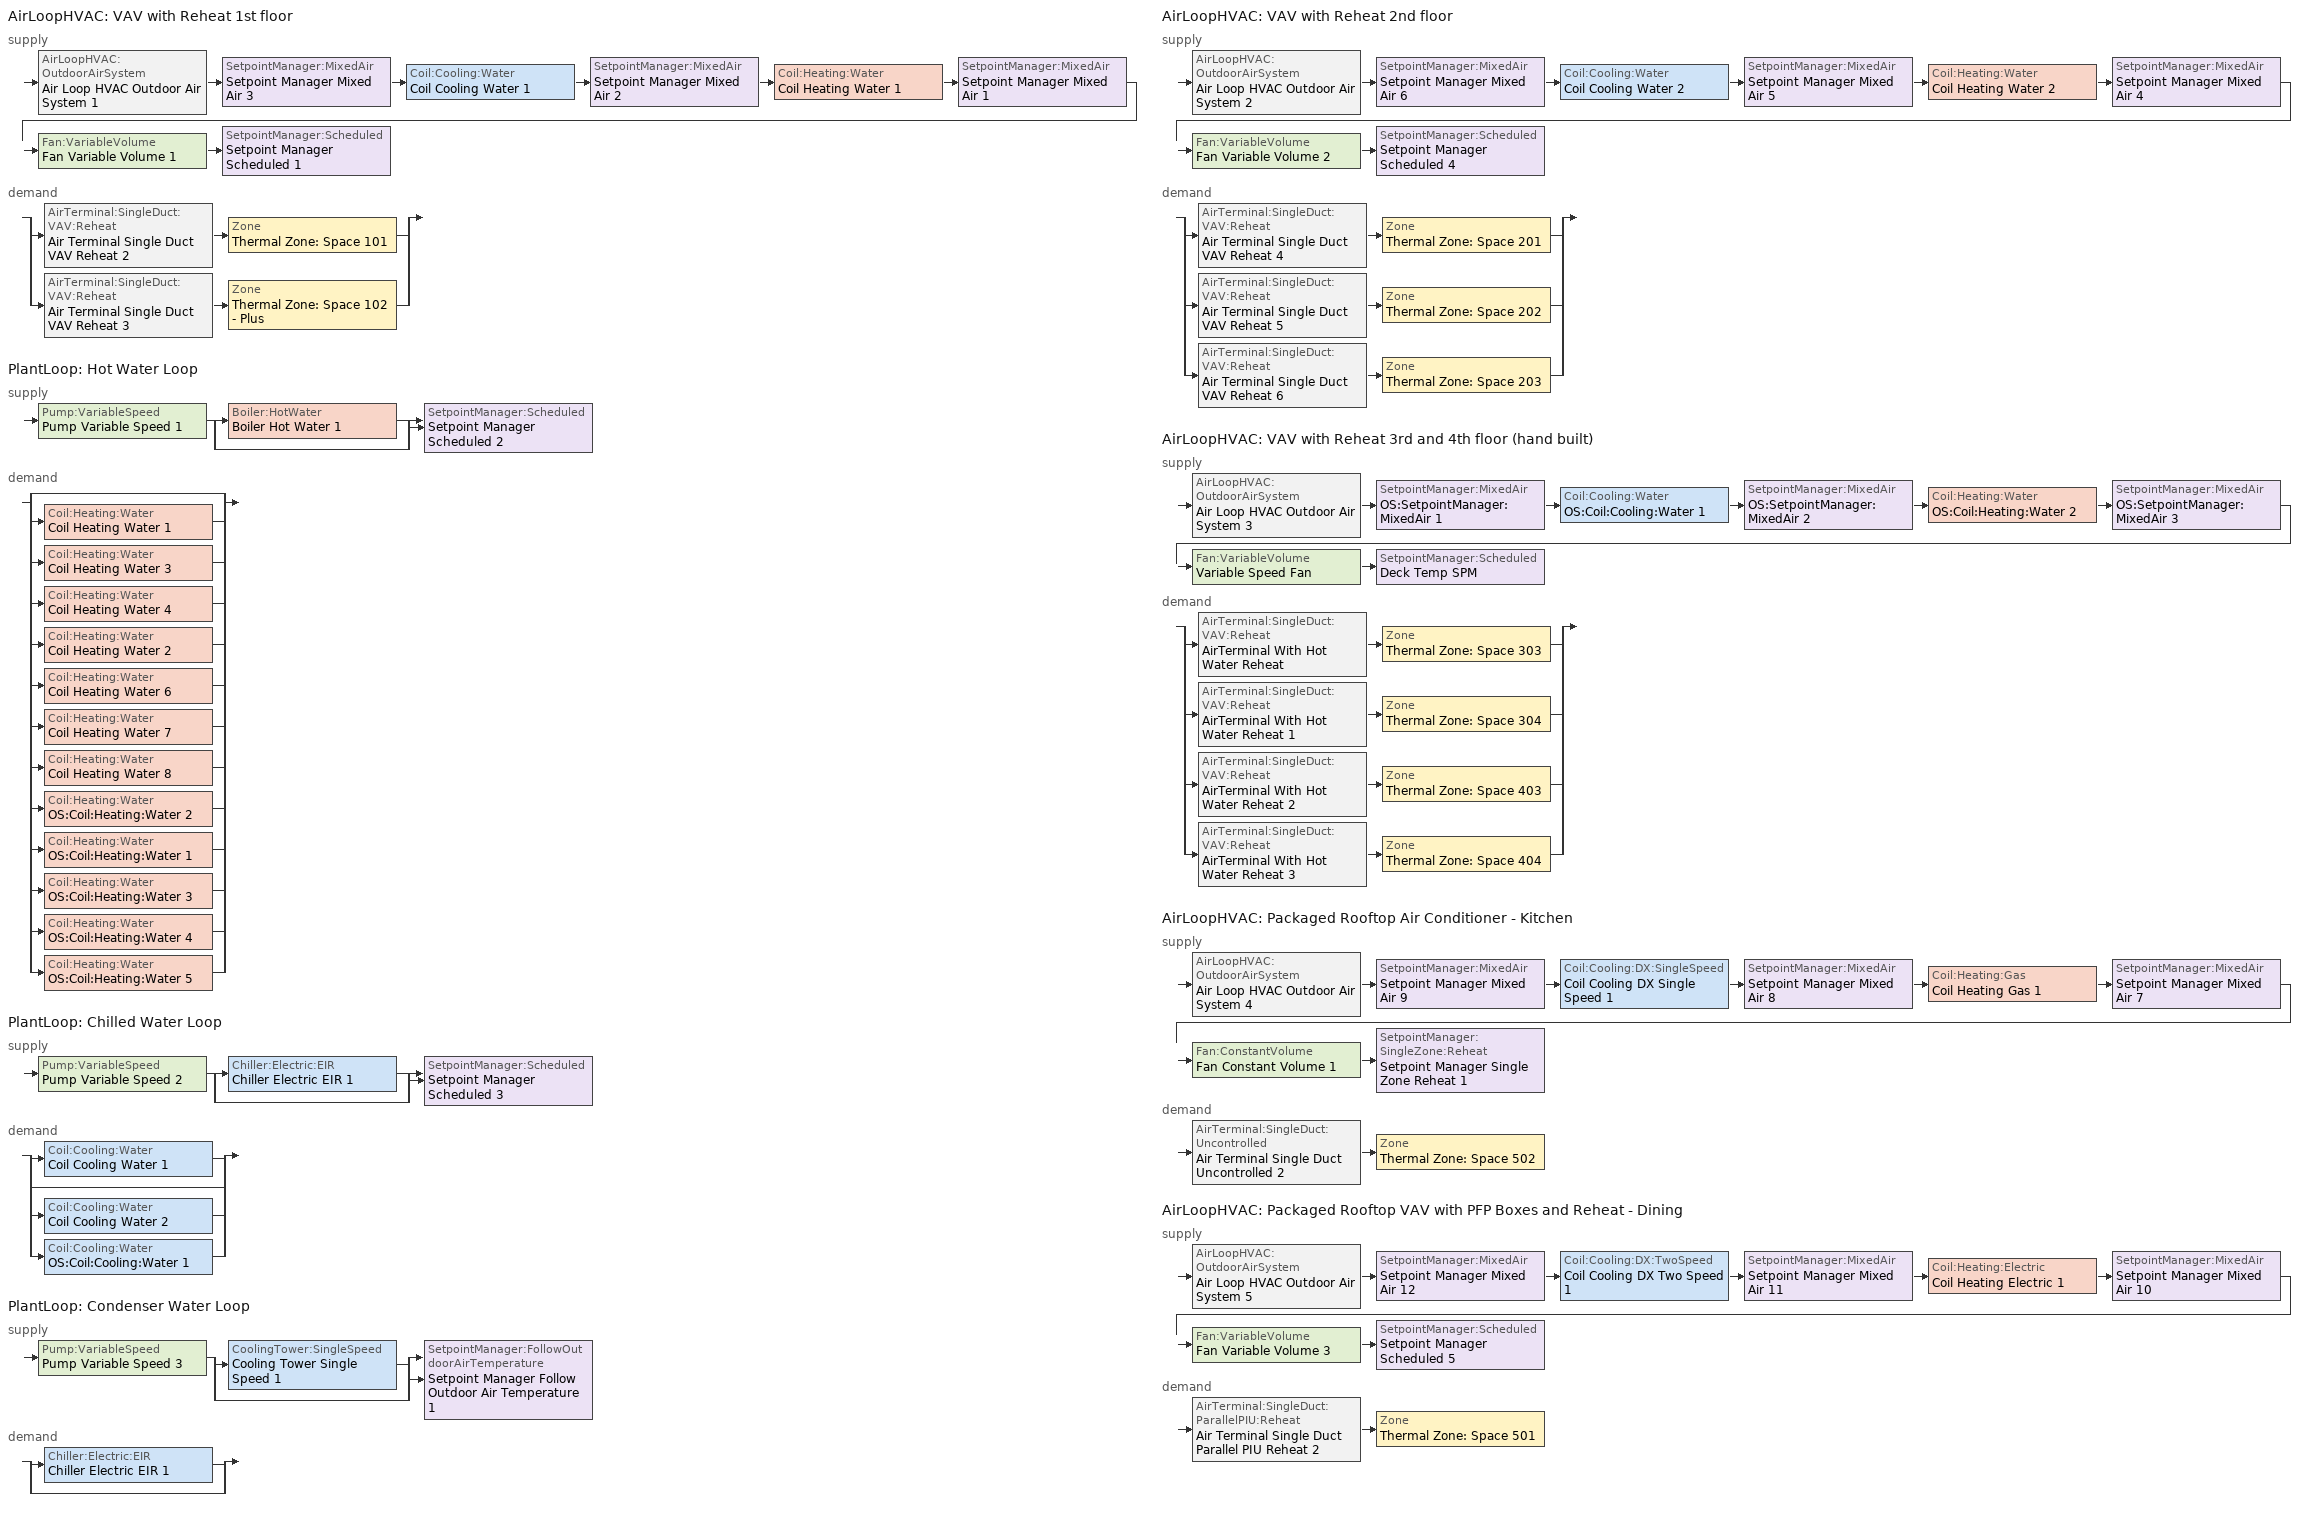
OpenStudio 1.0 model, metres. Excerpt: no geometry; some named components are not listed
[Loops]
AirLoopHVAC 'VAV with Reheat 1st floor'
 supply: AirLoopHVAC:OutdoorAirSystem 'Air Loop HVAC Outdoor Air System 1' > SetpointManager:MixedAir 'Setpoint Manager Mixed Air 3' > Coil:Cooling:Water 'Coil Cooling Water 1' > SetpointManager:MixedAir 'Setpoint Manager Mixed Air 2' > Coil:Heating:Water 'Coil Heating Water 1' > SetpointManager:MixedAir 'Setpoint Manager Mixed Air 1' > Fan:VariableVolume 'Fan Variable Volume 1' > SetpointManager:Scheduled 'Setpoint Manager Scheduled 1'
 demand: split
  | AirTerminal:SingleDuct:VAV:Reheat 'Air Terminal Single Duct VAV Reheat 2' > Zone 'Thermal Zone: Space 101'
  | AirTerminal:SingleDuct:VAV:Reheat 'Air Terminal Single Duct VAV Reheat 3' > Zone 'Thermal Zone: Space 102 - Plus'
PlantLoop 'Hot Water Loop'
 supply: Pump:VariableSpeed 'Pump Variable Speed 1' > split
  | Boiler:HotWater 'Boiler Hot Water 1'
  | bypass
  join > SetpointManager:Scheduled 'Setpoint Manager Scheduled 2'
 demand: split
  | bypass
  | Coil:Heating:Water 'Coil Heating Water 1'
  | Coil:Heating:Water 'Coil Heating Water 3'
  | Coil:Heating:Water 'Coil Heating Water 4'
  | Coil:Heating:Water 'Coil Heating Water 2'
  | Coil:Heating:Water 'Coil Heating Water 6'
  | Coil:Heating:Water 'Coil Heating Water 7'
  | Coil:Heating:Water 'Coil Heating Water 8'
  | Coil:Heating:Water 'OS:Coil:Heating:Water 2'
  | Coil:Heating:Water 'OS:Coil:Heating:Water 1'
  | Coil:Heating:Water 'OS:Coil:Heating:Water 3'
  | Coil:Heating:Water 'OS:Coil:Heating:Water 4'
  | Coil:Heating:Water 'OS:Coil:Heating:Water 5'
PlantLoop 'Chilled Water Loop'
 supply: Pump:VariableSpeed 'Pump Variable Speed 2' > split
  | Chiller:Electric:EIR 'Chiller Electric EIR 1'
  | bypass
  join > SetpointManager:Scheduled 'Setpoint Manager Scheduled 3'
 demand: split
  | Coil:Cooling:Water 'Coil Cooling Water 1'
  | bypass
  | Coil:Cooling:Water 'Coil Cooling Water 2'
  | Coil:Cooling:Water 'OS:Coil:Cooling:Water 1'
PlantLoop 'Condenser Water Loop'
 supply: Pump:VariableSpeed 'Pump Variable Speed 3' > split
  | CoolingTower:SingleSpeed 'Cooling Tower Single Speed 1'
  | bypass
  join > SetpointManager:FollowOutdoorAirTemperature 'Setpoint Manager Follow Outdoor Air Temperature 1'
 demand: split
  | Chiller:Electric:EIR 'Chiller Electric EIR 1'
  | bypass
AirLoopHVAC 'VAV with Reheat 2nd floor'
 supply: AirLoopHVAC:OutdoorAirSystem 'Air Loop HVAC Outdoor Air System 2' > SetpointManager:MixedAir 'Setpoint Manager Mixed Air 6' > Coil:Cooling:Water 'Coil Cooling Water 2' > SetpointManager:MixedAir 'Setpoint Manager Mixed Air 5' > Coil:Heating:Water 'Coil Heating Water 2' > SetpointManager:MixedAir 'Setpoint Manager Mixed Air 4' > Fan:VariableVolume 'Fan Variable Volume 2' > SetpointManager:Scheduled 'Setpoint Manager Scheduled 4'
 demand: split
  | AirTerminal:SingleDuct:VAV:Reheat 'Air Terminal Single Duct VAV Reheat 4' > Zone 'Thermal Zone: Space 201'
  | AirTerminal:SingleDuct:VAV:Reheat 'Air Terminal Single Duct VAV Reheat 5' > Zone 'Thermal Zone: Space 202'
  | AirTerminal:SingleDuct:VAV:Reheat 'Air Terminal Single Duct VAV Reheat 6' > Zone 'Thermal Zone: Space 203'
AirLoopHVAC 'VAV with Reheat 3rd and 4th floor (hand built)'
 supply: AirLoopHVAC:OutdoorAirSystem 'Air Loop HVAC Outdoor Air System 3' > SetpointManager:MixedAir 'OS:SetpointManager:MixedAir 1' > Coil:Cooling:Water 'OS:Coil:Cooling:Water 1' > SetpointManager:MixedAir 'OS:SetpointManager:MixedAir 2' > Coil:Heating:Water 'OS:Coil:Heating:Water 2' > SetpointManager:MixedAir 'OS:SetpointManager:MixedAir 3' > Fan:VariableVolume 'Variable Speed Fan' > SetpointManager:Scheduled 'Deck Temp SPM'
 demand: split
  | AirTerminal:SingleDuct:VAV:Reheat 'AirTerminal With Hot Water Reheat' > Zone 'Thermal Zone: Space 303'
  | AirTerminal:SingleDuct:VAV:Reheat 'AirTerminal With Hot Water Reheat 1' > Zone 'Thermal Zone: Space 304'
  | AirTerminal:SingleDuct:VAV:Reheat 'AirTerminal With Hot Water Reheat 2' > Zone 'Thermal Zone: Space 403'
  | AirTerminal:SingleDuct:VAV:Reheat 'AirTerminal With Hot Water Reheat 3' > Zone 'Thermal Zone: Space 404'
AirLoopHVAC 'Packaged Rooftop Air Conditioner - Kitchen'
 supply: AirLoopHVAC:OutdoorAirSystem 'Air Loop HVAC Outdoor Air System 4' > SetpointManager:MixedAir 'Setpoint Manager Mixed Air 9' > Coil:Cooling:DX:SingleSpeed 'Coil Cooling DX Single Speed 1' > SetpointManager:MixedAir 'Setpoint Manager Mixed Air 8' > Coil:Heating:Gas 'Coil Heating Gas 1' > SetpointManager:MixedAir 'Setpoint Manager Mixed Air 7' > Fan:ConstantVolume 'Fan Constant Volume 1' > SetpointManager:SingleZone:Reheat 'Setpoint Manager Single Zone Reheat 1'
 demand: AirTerminal:SingleDuct:Uncontrolled 'Air Terminal Single Duct Uncontrolled 2' > Zone 'Thermal Zone: Space 502'
AirLoopHVAC 'Packaged Rooftop VAV with PFP Boxes and Reheat - Dining'
 supply: AirLoopHVAC:OutdoorAirSystem 'Air Loop HVAC Outdoor Air System 5' > SetpointManager:MixedAir 'Setpoint Manager Mixed Air 12' > Coil:Cooling:DX:TwoSpeed 'Coil Cooling DX Two Speed 1' > SetpointManager:MixedAir 'Setpoint Manager Mixed Air 11' > Coil:Heating:Electric 'Coil Heating Electric 1' > SetpointManager:MixedAir 'Setpoint Manager Mixed Air 10' > Fan:VariableVolume 'Fan Variable Volume 3' > SetpointManager:Scheduled 'Setpoint Manager Scheduled 5'
 demand: AirTerminal:SingleDuct:ParallelPIU:Reheat 'Air Terminal Single Duct Parallel PIU Reheat 2' > Zone 'Thermal Zone: Space 501'
[SizingPeriod:DesignDay] Barometric Pressure {Pa}=81198; Sky Clearness=0; Rain Indicator=0; Snow Indicator=0; Day of Month=21; Daylight Saving Time Indicator=0; Dry-Bulb Temperature Range Modifier Type=DefaultMultipliers
Name | Maximum Dry-Bulb Temperature {C} | Daily Dry-Bulb Temperature Range {deltaC} | Humidity Indicating Conditions at Maximum Dry-Bulb {BasedOnField A3} | Wind Speed {m/s} | Wind Direction {deg} | Month | Day Type | Humidity Indicating Type | Solar Model Indicator | ASHRAE Taub | ASHRAE Taud
Denver Centennial  Golden   N Ann Htg Wind 99.6% Condns WS=>MCDB | 3.9 | 0 | 3.9 | 12.2 | 340 | 12 | WinterDesignDay | Wetbulb | ASHRAEClearSky
Denver Centennial  Golden   N Ann Htg 99.6% Condns DB | -18.8 | 0 | -18.8 | 3 | 340 | 12 | WinterDesignDay | Wetbulb | ASHRAEClearSky
Denver Centennial  Golden   N Ann Clg .4% Condns Enth=>MDB | 27.3 | 15.2 | 59700 | 4.9 | 0 | 7 | SummerDesignDay | Enthalpy | ASHRAETau | 0.424 | 2.025
[Sizing:Zone] Zone Cooling Design Supply Air Temperature {C}=14; Zone Heating Design Supply Air Temperature {C}=40; Zone Cooling Design Supply Air Humidity Ratio {kg-H2O/kg-air}=0.0085; Zone Heating Design Supply Air Humidity Ratio {kg-H2O/kg-air}=0.008; Heating Design Air Flow Method=DesignDay
Name | Cooling Design Air Flow Method
Thermal Zone: Space 102 - Plus; Thermal Zone: Space 301 - Plus; Thermal Zone: Space 401 - Plus; Thermal Zone: Space 502; Thermal Zone: Space 501; Thermal Zone: Space 304; Thermal Zone: Space 404; Thermal Zone: Space 203; Thermal Zone: Space 201; Thermal Zone: Space 403; Thermal Zone: Space 303; Thermal Zone: Space 202
Thermal Zone: Space 101 | DesignDay
[Zone equipment]
Thermal Zone: Space 102 - Plus: Air Terminal Single Duct VAV Reheat 3
Thermal Zone: Space 301 - Plus: OS:ZoneHVAC:PackagedTerminalHeatPump 3rd floor Guest
Thermal Zone: Space 401 - Plus: OS:ZoneHVAC:PackagedTerminalHeatPump 4th floor Guest
Thermal Zone: Space 101: Air Terminal Single Duct VAV Reheat 2
Thermal Zone: Space 502: Air Terminal Single Duct Uncontrolled 2
Thermal Zone: Space 501: Air Terminal Single Duct Parallel PIU Reheat 2
Thermal Zone: Space 304: AirTerminal With Hot Water Reheat 1
Thermal Zone: Space 404: AirTerminal With Hot Water Reheat 3
Thermal Zone: Space 203: Air Terminal Single Duct VAV Reheat 6
Thermal Zone: Space 201: Air Terminal Single Duct VAV Reheat 4
Thermal Zone: Space 403: AirTerminal With Hot Water Reheat 2
Thermal Zone: Space 303: AirTerminal With Hot Water Reheat
Thermal Zone: Space 202: Air Terminal Single Duct VAV Reheat 5
[AirLoopHVAC] Design Supply Air Flow Rate {m3/s}=AutoSize
VAV with Reheat 1st floor; VAV with Reheat 2nd floor; VAV with Reheat 3rd and 4th floor (hand built); Packaged Rooftop Air Conditioner - Kitchen; Packaged Rooftop VAV with PFP Boxes and Reheat - Dining
[AvailabilityManager:Scheduled] Schedule=Always On Discrete
Availability Manager Scheduled 1; Availability Manager Scheduled 2; Availability Manager Scheduled 3; Availability Manager Scheduled 4; Availability Manager Scheduled 5
[Sizing:System] Type of Load to Size On=Sensible; Design Outdoor Air Flow Rate {m3/s}=Autosize; Preheat Design Temperature {C}=7; Preheat Design Humidity Ratio {kg-H2O/kg-Air}=0.008; Precool Design Temperature {C}=12.8; Precool Design Humidity Ratio {kg-H2O/kg-Air}=0.008; Central Cooling Design Supply Air Temperature {C}=12.8; Sizing Option=NonCoincident; 100% Outdoor Air in Cooling=Yes; 100% Outdoor Air in Heating=Yes; Central Cooling Design Supply Air Humidity Ratio {kg-H2O/kg-Air}=0.0085; Central Heating Design Supply Air Humidity Ratio {kg-H2O/kg-Air}=0.008; Cooling Design Air Flow Method=DesignDay; Cooling Design Air Flow Rate {m3/s}=0; Heating Design Air Flow Method=DesignDay; Heating Design Air Flow Rate {m3/s}=0; System Outdoor Air Method=ZoneSum
Name | Minimum System Air Flow Ratio | Central Heating Design Supply Air Temperature {C}
VAV with Reheat 1st floor; VAV with Reheat 2nd floor | 0.3 | 12.8
VAV with Reheat 3rd and 4th floor (hand built); Packaged Rooftop VAV with PFP Boxes and Reheat - Dining | 0.3 | 16.7
Packaged Rooftop Air Conditioner - Kitchen | 1 | 40
[Fan:VariableVolume] Fan Efficiency=0.6045; Maximum Flow Rate {m3/s}=Autosize; Fan Power Minimum Flow Rate Input Method=FixedFlowRate; Fan Power Minimum Flow Fraction=0; Fan Power Minimum Air Flow Rate {m3/s}=0; Motor Efficiency=0.93; Motor In Airstream Fraction=1; Fan Power Coefficient 1=0.0407599; Fan Power Coefficient 2=0.088045; Fan Power Coefficient 3=-0.0729261; Fan Power Coefficient 4=0.94374; Fan Power Coefficient 5=0
Name | Availability Schedule | Pressure Rise {Pa}
Fan Variable Volume 1; Fan Variable Volume 2; Fan Variable Volume 3 | Always On Discrete | 500
Variable Speed Fan | Always On Discrete 4 | 1017.592
[Coil:Heating:Water]
Name | Availability Schedule
Coil Heating Water 1; Coil Heating Water 3; Coil Heating Water 4; Coil Heating Water 2; Coil Heating Water 6; Coil Heating Water 7; Coil Heating Water 8 | Always On Discrete
OS:Coil:Heating:Water 2 | Always On Discrete 3
OS:Coil:Heating:Water 1 | Always On Discrete 6
OS:Coil:Heating:Water 3 | Always On Discrete 8
OS:Coil:Heating:Water 4 | Always On Discrete 10
OS:Coil:Heating:Water 5 | Always On Discrete 12
[Coil:Cooling:Water]
Name | Availability Schedule
Coil Cooling Water 1; Coil Cooling Water 2 | Always On Discrete
OS:Coil:Cooling:Water 1 | Always On Discrete 2
[SetpointManager:Scheduled] Control Variable=Temperature
Name | Schedule
Setpoint Manager Scheduled 1 | Deck_Temperature
Setpoint Manager Scheduled 2 | Hot_Water_Temperature
Setpoint Manager Scheduled 3 | Chilled_Water_Temperature
Setpoint Manager Scheduled 4 | Deck_Temperature 1
Deck Temp SPM | Deck Temperature
Setpoint Manager Scheduled 5 | Deck_Temperature 2
[Controller:OutdoorAir] Minimum Outdoor Air Flow Rate {m3/s}=Autosize; Maximum Outdoor Air Flow Rate {m3/s}=Autosize; Economizer Control Type=NoEconomizer; Economizer Control Action Type=ModulateFlow; Economizer Maximum Limit Dry-Bulb Temperature {C}=28; Economizer Maximum Limit Enthalpy {J/kg}=64000; Economizer Minimum Limit Dry-Bulb Temperature {C}=-100; Lockout Type=NoLockout; Minimum Limit Type=FixedMinimum; High Humidity Control=No; Heat Recovery Bypass Control Type=BypassWhenOAFlowGreaterThanMinimum
Name | Controller Mechanical Ventilation
Controller Outdoor Air 1 | Controller Mechanical Ventilation 1
Controller Outdoor Air 2 | Controller Mechanical Ventilation 2
Controller Outdoor Air 3 | Controller Mechanical Ventilation 3
Controller Outdoor Air 4 | Controller Mechanical Ventilation 4
Controller Outdoor Air 5 | Controller Mechanical Ventilation 5
[Controller:MechanicalVentilation] System Outdoor Air Method=ZoneSum
Name | Availability Schedule
Controller Mechanical Ventilation 1; Controller Mechanical Ventilation 2; Controller Mechanical Ventilation 4; Controller Mechanical Ventilation 5 | Always On Discrete
Controller Mechanical Ventilation 3 | Always On Discrete 1
[AirLoopHVAC:OutdoorAirSystem]
Name | Controller
Air Loop HVAC Outdoor Air System 1 | Controller Outdoor Air 1
Air Loop HVAC Outdoor Air System 2 | Controller Outdoor Air 2
Air Loop HVAC Outdoor Air System 3 | Controller Outdoor Air 3
Air Loop HVAC Outdoor Air System 4 | Controller Outdoor Air 4
Air Loop HVAC Outdoor Air System 5 | Controller Outdoor Air 5
[PlantLoop] Plant Loop Volume {m3}=Autocalculate
Name | Fluid Type
Hot Water Loop | Water
Chilled Water Loop; Condenser Water Loop
[Sizing:Plant]
Name | Loop Type | Design Loop Exit Temperature {C} | Loop Design Temperature Difference {deltaC}
Hot Water Loop | Heating | 82 | 11
Chilled Water Loop | Cooling | 7.22 | 6.67
Condenser Water Loop | Condenser | 29.4 | 5.6
[Pump:VariableSpeed] Pump Control Type=Intermittent
Pump Variable Speed 1; Pump Variable Speed 2; Pump Variable Speed 3
[Boiler:HotWater]
Boiler Hot Water 1: Efficiency Curve Temperature Evaluation Variable=LeavingBoiler; Normalized Boiler Efficiency Curve=Boiler Efficiency; Water Outlet Upper Temperature Limit {C}=99; Boiler Flow Mode=ConstantFlow; Parasitic Electric Load {W}=0; Sizing Factor=1
[Controller:WaterCoil]
Name | Action
Controller Water Coil 1; Controller Water Coil 3; Controller Water Coil 6; Controller Water Coil 8 | Normal
Controller Water Coil 2; Controller Water Coil 4; Controller Water Coil 5; Controller Water Coil 7 | Reverse
[Chiller:Electric:EIR]
Chiller Electric EIR 1: Reference Capacity {W}=Autosize; Reference COP {W/W}=5.5; Cooling Capacity Function of Temperature Curve=Curve Biquadratic 1; Electric Input to Cooling Output Ratio Function of Temperature Curve=Curve Biquadratic 2; Electric Input to Cooling Output Ratio Function of Part Load Ratio Curve=Curve Quadratic 1; Design Heat Recovery Water Flow Rate {m3/s}=0; Sizing Factor=1; Basin Heater Capacity {W/K}=0; Basin Heater Setpoint Temperature {C}=10
[CoolingTower:SingleSpeed]
Cooling Tower Single Speed 1: Design Water Flow Rate {m3/s}=autosize; Design Air Flow Rate {m3/s}=autosize; Fan Power at Design Air Flow Rate {W}=autosize; U-Factor Times Area Value at Design Air Flow Rate {W/K}=autosize; Air Flow Rate in Free Convection Regime {m3/s}=autosize; U-Factor Times Area Value at Free Convection Air Flow Rate {W/K}=autosize; Performance Input Method=UFactorTimesAreaAndDesignWaterFlowRate; Free Convection Capacity {W}=0
[SetpointManager:FollowOutdoorAirTemperature]
Setpoint Manager Follow Outdoor Air Temperature 1: Control Variable=Temperature; Reference Temperature Type=OutdoorAirWetBulb; Offset Temperature Difference {deltaC}=1.5; Maximum Setpoint Temperature {C}=80; Minimum Setpoint Temperature {C}=6
[AirTerminal:SingleDuct:VAV:Reheat] Zone Minimum Air Flow Input Method=Constant; Constant Minimum Air Flow Fraction=0.3; Fixed Minimum Air Flow Rate {m3/s}=0; Minimum Hot Water or Steam Flow Rate {m3/s}=0; Convergence Tolerance=0.001; Damper Heating Action=Normal; Maximum Flow per Zone Floor Area During Reheat {m3/s-m2}=Autocalculate; Maximum Flow Fraction During Reheat=Autocalculate; Maximum Reheat Air Temperature {C}=35
Name | Availability Schedule | Maximum Air Flow Rate {m3/s} | Reheat Coil | Maximum Hot Water or Steam Flow Rate {m3/s}
Air Terminal Single Duct VAV Reheat 2 | Always On Discrete | Autocalculate | Coil Heating Water 3 | Autocalculate
Air Terminal Single Duct VAV Reheat 3 | Always On Discrete | Autocalculate | Coil Heating Water 4 | Autocalculate
Air Terminal Single Duct VAV Reheat 4 | Always On Discrete | Autocalculate | Coil Heating Water 6 | Autocalculate
Air Terminal Single Duct VAV Reheat 5 | Always On Discrete | Autocalculate | Coil Heating Water 7 | Autocalculate
Air Terminal Single Duct VAV Reheat 6 | Always On Discrete | Autocalculate | Coil Heating Water 8 | Autocalculate
AirTerminal With Hot Water Reheat | Always On Discrete 5 | Autosize | OS:Coil:Heating:Water 1 | Autosize
AirTerminal With Hot Water Reheat 1 | Always On Discrete 7 | Autosize | OS:Coil:Heating:Water 3 | Autosize
AirTerminal With Hot Water Reheat 2 | Always On Discrete 9 | Autosize | OS:Coil:Heating:Water 4 | Autosize
AirTerminal With Hot Water Reheat 3 | Always On Discrete 11 | Autosize | OS:Coil:Heating:Water 5 | Autosize
[Fan:ConstantVolume] Maximum Flow Rate {m3/s}=AutoSize
Name | Availability Schedule | Pressure Rise {Pa}
Fan Constant Volume 1 | Always On Discrete | 500
Fan Constant Volume 3 | Always On Discrete | 300
OS:Fan:ConstantVolume 3; OS:Fan:ConstantVolume 4 | Always On Discrete 1
[Coil:Heating:Gas]
Coil Heating Gas 1: Availability Schedule=Always On Discrete; Gas Burner Efficiency=0.8; Nominal Capacity {W}=AutoSize; Parasitic Electric Load {W}=0; Parasitic Gas Load {W}=0
[Coil:Cooling:DX:SingleSpeed] Rated COP {W/W}=3; Rated Evaporator Fan Power Per Volume Flow Rate {W/(m3/s)}=773.3; Condenser Type=AirCooled; Evaporative Condenser Effectiveness=0; Evaporative Condenser Air Flow Rate {m3/s}=Autosize; Evaporative Condenser Pump Rated Power Consumption {W}=Autosize; Crankcase Heater Capacity {W}=0; Maximum Outdoor Dry-Bulb Temperature for Crankcase Heater Operation {C}=0; Basin Heater Capacity {W/K}=0; Basin Heater Setpoint Temperature {C}=10
Name | Availability Schedule | Rated Total Cooling Capacity {W} | Rated Sensible Heat Ratio | Rated Air Flow Rate {m3/s} | Total Cooling Capacity Function of Temperature Curve | Total Cooling Capacity Function of Flow Fraction Curve | Energy Input Ratio Function of Temperature Curve | Energy Input Ratio Function of Flow Fraction Curve | Part Load Fraction Correlation Curve
Coil Cooling DX Single Speed 1 | Always On Discrete | autosize | autosize | autosize | Curve Biquadratic 3 | Curve Quadratic 2 | Curve Biquadratic 4 | Curve Quadratic 3 | Curve Quadratic 4
OS:Coil:Cooling:DX:SingleSpeed 3 | Always On Discrete 1 | Autosize | Autosize | Autosize | OS:Curve:Biquadratic 9 | OS:Curve:Quadratic 11 | OS:Curve:Biquadratic 10 | OS:Curve:Quadratic 12 | OS:Curve:Quadratic 13
OS:Coil:Cooling:DX:SingleSpeed 4 | Always On Discrete 1 | Autosize | Autosize | Autosize | OS:Curve:Biquadratic 15 | OS:Curve:Quadratic 20 | OS:Curve:Biquadratic 16 | OS:Curve:Quadratic 21 | OS:Curve:Quadratic 22
[SetpointManager:SingleZone:Reheat]
Setpoint Manager Single Zone Reheat 1: Minimum Supply Air Temperature {C}=-99; Maximum Supply Air Temperature {C}=99; Control Zone=Thermal Zone: Space 502
[AirTerminal:SingleDuct:Uncontrolled]
Air Terminal Single Duct Uncontrolled 2: Availability Schedule=Always On Discrete; Maximum Air Flow Rate {m3/s}=AutoSize
[Coil:Heating:Electric]
Name | Availability Schedule
Coil Heating Electric 1; Coil Heating Electric 3 | Always On Discrete
OS:Coil:Heating:Electric 5; OS:Coil:Heating:Electric 6 | Always On Discrete 1
[Coil:Cooling:DX:TwoSpeed]
Coil Cooling DX Two Speed 1: Availability Schedule=Always On Discrete; Rated High Speed Total Cooling Capacity {W}=Autosize; Rated High Speed Sensible Heat Ratio=Autosize; Rated High Speed COP {W/W}=3; Rated High Speed Air Flow Rate {m3/s}=Autosize; Total Cooling Capacity Function of Temperature Curve=Curve Biquadratic 5; Total Cooling Capacity Function of Flow Fraction Curve=Curve Quadratic 5; Energy Input Ratio Function of Temperature Curve=Curve Biquadratic 6; Energy Input Ratio Function of Flow Fraction Curve=Curve Quadratic 6; Part Load Fraction Correlation Curve=Curve Quadratic 7; Rated Low Speed Total Cooling Capacity {W}=Autosize; Rated Low Speed Sensible Heat Ratio=0.69; Rated Low Speed COP {W/W}=3; Low Speed Total Cooling Capacity Function of Temperature Curve=Curve Biquadratic 7; Low Speed Energy Input Ratio Function of Temperature Curve=Curve Biquadratic 8; Condenser Type=AirCooled; High Speed Evaporative Condenser Effectiveness=0; High Speed Evaporative Condenser Air Flow Rate {m3/s}=Autosize; High Speed Evaporative Condenser Pump Rated Power Consumption {W}=Autosize; Low Speed Evaporative Condenser Effectiveness=0; Low Speed Evaporative Condenser Air Flow Rate {m3/s}=Autosize; Low Speed Evaporative Condenser Pump Rated Power Consumption {W}=Autosize; Basin Heater Capacity {W/K}=10; Basin Heater Setpoint Temperature {C}=2
[AirTerminal:SingleDuct:ParallelPIU:Reheat]
Air Terminal Single Duct Parallel PIU Reheat 2: Availability Schedule=Always On Discrete; Maximum Primary Air Flow Rate {m3/s}=Autosize; Maximum Secondary Air Flow Rate {m3/s}=Autosize; Minimum Primary Air Flow Fraction=Autosize; Fan On Flow Fraction=Autosize; Fan=Fan Constant Volume 3; Reheat Coil=Coil Heating Electric 3; Maximum Hot Water or Steam Flow Rate {m3/s}=Autosize; Minimum Hot Water or Steam Flow Rate {m3/s}=0; Convergence Tolerance=0.001
[ZoneHVAC:PackagedTerminalHeatPump] Availability Schedule=Always On Discrete 1; Supply Air Flow Rate During Cooling Operation {m3/s}=Autosize; Supply Air Flow Rate During Heating Operation {m3/s}=Autosize; Supply Air Flow Rate When No Cooling or Heating is Needed {m3/s}=Autosize; Outdoor Air Flow Rate During Cooling Operation {m3/s}=Autosize; Outdoor Air Flow Rate During Heating Operation {m3/s}=Autosize; Outdoor Air Flow Rate When No Cooling or Heating is Needed {m3/s}=Autosize; Maximum Supply Air Temperature from Supplemental Heater {C}=Autosize
Name | Supply Air Fan | Heating Coil | Cooling Coil | Supplemental Heating Coil
OS:ZoneHVAC:PackagedTerminalHeatPump 3rd floor Guest | OS:Fan:ConstantVolume 3 | OS:Coil:Heating:DX:SingleSpeed 2 | OS:Coil:Cooling:DX:SingleSpeed 3 | OS:Coil:Heating:Electric 5
OS:ZoneHVAC:PackagedTerminalHeatPump 4th floor Guest | OS:Fan:ConstantVolume 4 | OS:Coil:Heating:DX:SingleSpeed 3 | OS:Coil:Cooling:DX:SingleSpeed 4 | OS:Coil:Heating:Electric 6
[Coil:Heating:DX:SingleSpeed] Availability Schedule=Always On Discrete 1; Rated Total Heating Capacity {W}=Autosize; Rated COP {W/W}=5; Rated Air Flow Rate {m3/s}=Autosize; Defrost Strategy=Resistive; Defrost Control=Timed; Defrost Time Period Fraction=0.166667; Resistive Defrost Heater Capacity {W}=2000
Name | Total Heating Capacity Function of Temperature Curve | Total Heating Capacity Function of Flow Fraction Curve | Energy Input Ratio Function of Temperature Curve | Energy Input Ratio Function of Flow Fraction Curve | Part Load Fraction Correlation Curve
OS:Coil:Heating:DX:SingleSpeed 2 | OS:Curve:Biquadratic 11 | OS:Curve:Quadratic 14 | OS:Curve:Biquadratic 12 | OS:Curve:Quadratic 15 | OS:Curve:Quadratic 16
OS:Coil:Heating:DX:SingleSpeed 3 | OS:Curve:Biquadratic 13 | OS:Curve:Quadratic 17 | OS:Curve:Biquadratic 14 | OS:Curve:Quadratic 18 | OS:Curve:Quadratic 19
[Schedule:Constant] Value=1
Always On Discrete; Always On Discrete 1; Always On Discrete 2; Always On Discrete 3; Always On Discrete 4; Always On Discrete 5; Always On Discrete 6; Always On Discrete 7; Always On Discrete 8; Always On Discrete 9; Always On Discrete 10; Always On Discrete 11; Always On Discrete 12
[Schedule:Ruleset]
Name | Default Day Schedule | Summer Design Day Schedule | Winter Design Day Schedule
Deck_Temperature | Deck_Temperature_Default | Deck_Temperature_Summer_Design_Day | Deck_Temperature_Winter_Design_Day
Hot_Water_Temperature | Hot_Water_Temperature_Default | Hot_Water_Temperature_Summer_Design_Day | Hot_Water_Temperature_Winter_Design_Day
Chilled_Water_Temperature | Chilled_Water_Temperature_Default | Chilled_Water_Temperature_Summer_Design_Day | Chilled_Water_Temperature_Winter_Design_Day
Deck_Temperature 1 | Deck_Temperature_Default 1 | Deck_Temperature_Summer_Design_Day 1 | Deck_Temperature_Winter_Design_Day 1
Deck Temperature | Deck Temperature Default | Deck Temperature Summer Design Day | Deck Temperature Winter Design Day
Deck_Temperature 2 | Deck_Temperature_Default 2 | Deck_Temperature_Summer_Design_Day 2 | Deck_Temperature_Winter_Design_Day 2
[Schedule:Day]
Deck_Temperature_Default; Deck_Temperature_Summer_Design_Day; Deck_Temperature_Winter_Design_Day; Deck_Temperature_Default 1; Deck_Temperature_Summer_Design_Day 1; Deck_Temperature_Winter_Design_Day 1; Deck Temperature Default; Deck Temperature Summer Design Day; Deck Temperature Winter Design Day; Deck_Temperature_Default 2; Deck_Temperature_Summer_Design_Day 2; Deck_Temperature_Winter_Design_Day 2: 24, 0, 12.8
Hot_Water_Temperature_Default; Hot_Water_Temperature_Summer_Design_Day; Hot_Water_Temperature_Winter_Design_Day: 24, 0, 67
Chilled_Water_Temperature_Default; Chilled_Water_Temperature_Summer_Design_Day; Chilled_Water_Temperature_Winter_Design_Day: 24, 0, 6.7
[Curve:Biquadratic]
Name | Coefficient1 Constant | Coefficient2 x | Coefficient3 x**2 | Coefficient4 y | Coefficient5 y**2 | Coefficient6 x*y | Minimum Value of x {BasedOnField A2} | Maximum Value of x {BasedOnField A2} | Minimum Value of y {BasedOnField A3} | Maximum Value of y {BasedOnField A3} | Input Unit Type for X | Input Unit Type for Y | Output Unit Type
Boiler Efficiency | 1 | 0 | 0 | 0 | 0 | 0 | 0 | 1 | 0 | 1 | Dimensionless | Dimensionless | Dimensionless
Curve Biquadratic 1 | 1.02152 | 0.0370359 | 0.000233248 | -0.00389405 | -6.52536e-05 | -0.000268045 | 5 | 10 | 24 | 35
Curve Biquadratic 2 | 0.701769 | -0.00452016 | 0.00053311 | -0.00549821 | 0.000544579 | -0.000729032 | 5 | 10 | 24 | 35
Curve Biquadratic 3; Curve Biquadratic 5; Curve Biquadratic 7 | 0.42415 | 0.04426 | -0.00042 | 0.00333 | -8e-005 | -0.00021 | 17 | 22 | 13 | 46
Curve Biquadratic 4; Curve Biquadratic 6; Curve Biquadratic 8; OS:Curve:Biquadratic 10; OS:Curve:Biquadratic 16 | 1.23649 | -0.02431 | 0.00057 | -0.01434 | 0.00063 | -0.00038 | 17 | 22 | 13 | 46
OS:Curve:Biquadratic 11; OS:Curve:Biquadratic 13 | 0.758746 | 0 | 0 | 0.027626 | 0.000148716 | 0 | 0 | 1 | 0 | 1
OS:Curve:Biquadratic 12; OS:Curve:Biquadratic 14 | 1.19248 | -0.0300438 | 0.00103745 | 0 | 0 | 0 | -20 | 20 | 0 | 1
OS:Curve:Biquadratic 9; OS:Curve:Biquadratic 15 | 0.42415 | 0.04426 | -0.00042 | 0.00333 | -8e-05 | -0.00021 | 17 | 22 | 13 | 46
[Curve:Quadratic]
Name | Coefficient1 Constant | Coefficient2 x | Coefficient3 x**2 | Minimum Value of x {BasedOnField A2} | Maximum Value of x {BasedOnField A2}
Curve Quadratic 1 | 0.0636912 | 0.584888 | 0.352803 | 0 | 1
Curve Quadratic 2; Curve Quadratic 5; OS:Curve:Quadratic 11; OS:Curve:Quadratic 20 | 0.77136 | 0.34053 | -0.11088 | 0.75918 | 1.13877
Curve Quadratic 3; Curve Quadratic 6; OS:Curve:Quadratic 12; OS:Curve:Quadratic 21 | 1.2055 | -0.32953 | 0.12308 | 0.75918 | 1.13877
Curve Quadratic 4; Curve Quadratic 7; OS:Curve:Quadratic 13; OS:Curve:Quadratic 22 | 0.771 | 0.229 | 0 | 0 | 1
OS:Curve:Quadratic 14; OS:Curve:Quadratic 17 | 0.84 | 0.16 | 0 | 0.5 | 1.5
OS:Curve:Quadratic 15; OS:Curve:Quadratic 18 | 1.3824 | -0.4336 | 0.0512 | 0 | 1
OS:Curve:Quadratic 16; OS:Curve:Quadratic 19 | 0.85 | 0.15 | 0 | 0 | 1
